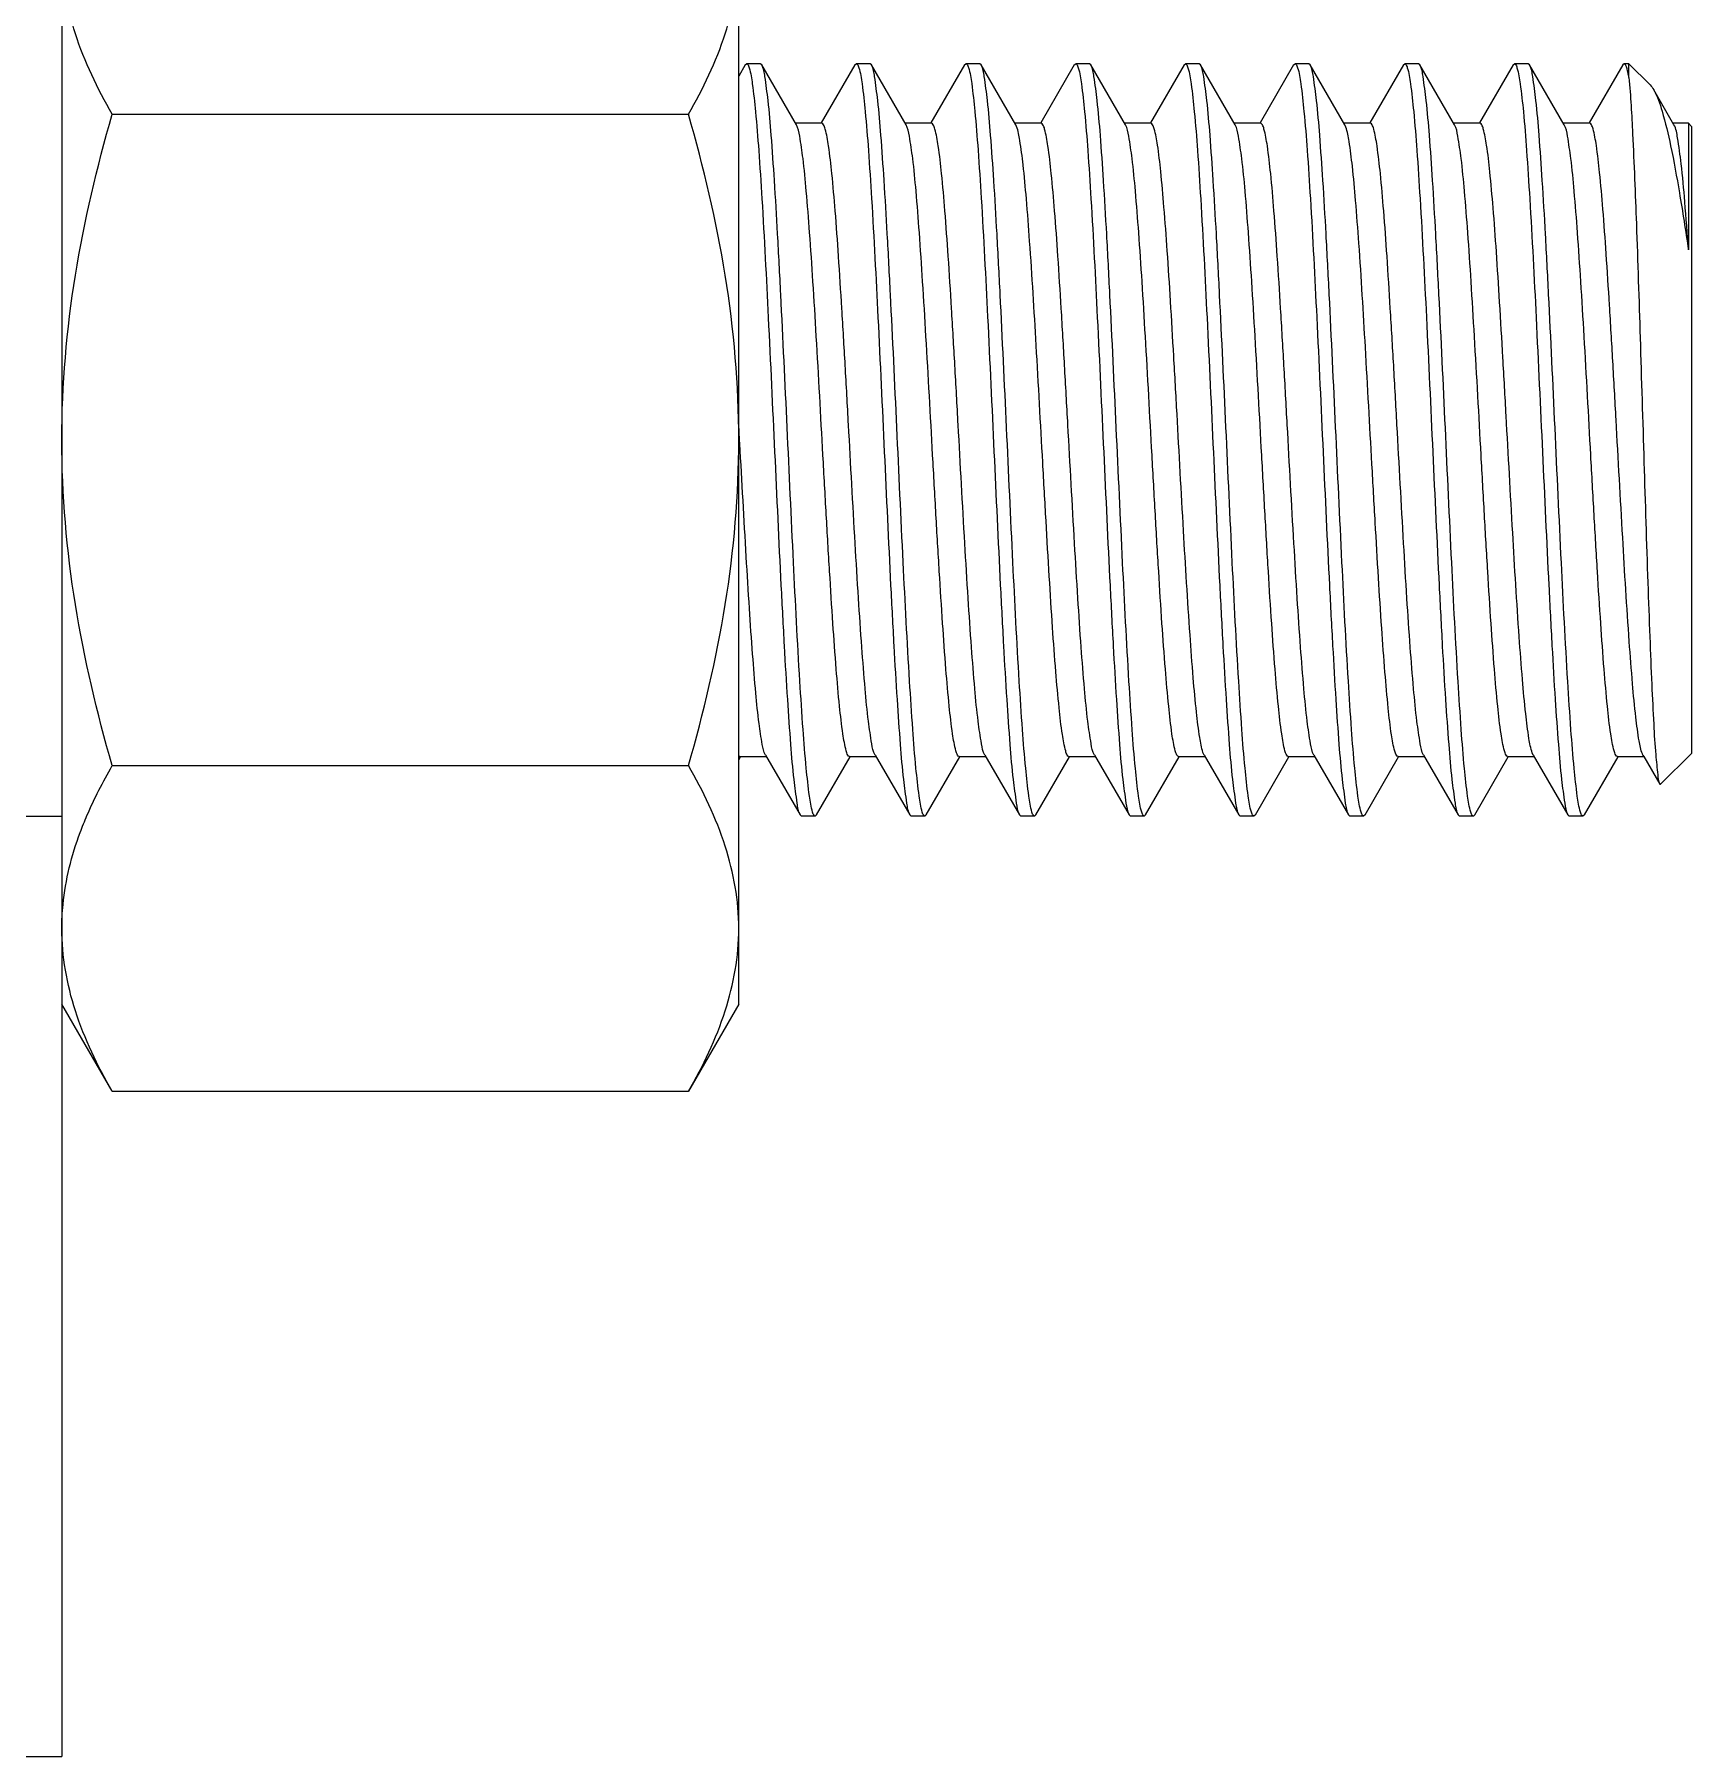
# Model space of a CAD drawing. Extents: x 1382187 to 1725648, y 860327 to 1571294.
# Drawn here: x 1528070.5 to 1528377.6, y 1246480.9 to 1246799.9 of the extents above; entities that cross this region are included whole.
import ezdxf

# ---------------------------------------------------------------- set-up
doc = ezdxf.new("R2010")
doc.units = 0
doc.header["$LTSCALE"] = 1000
doc.header["$MEASUREMENT"] = 0

msp = doc.modelspace()

# ---------------------------------------------------------------- linework, layer by layer
at = {"linetype": 'Continuous'}
for p, q in [((1528075.62, 1246936.54), (1528075.62, 1246480.85)), ((1528201.08, 1246620.27), (1528201.08, 1246829.31)), ((1528202.26, 1246794.26), (1528201.08, 1246792.21)), ((1528202.26, 1246794.26), (1528202.52, 1246794.48)), ((1528205.06, 1246794.48), (1528202.52, 1246794.48)), ((1528205.06, 1246794.48), (1528202.52, 1246794.48)), ((1528202.52, 1246794.48), (1528202.56, 1246794.48)), ((1528205.32, 1246794.26), (1528205.06, 1246794.48)), ((1528211.74, 1246783.18), (1528205.32, 1246794.26)), ((1528222.59, 1246794.26), (1528216.36, 1246783.52)), ((1528222.59, 1246794.26), (1528222.85, 1246794.48)), ((1528225.39, 1246794.48), (1528222.85, 1246794.48)), ((1528225.39, 1246794.48), (1528222.85, 1246794.48)), ((1528222.85, 1246794.48), (1528222.89, 1246794.48)), ((1528225.65, 1246794.26), (1528225.39, 1246794.48)), ((1528232.07, 1246783.18), (1528225.65, 1246794.26)), ((1528242.92, 1246794.26), (1528236.69, 1246783.52)), ((1528242.92, 1246794.26), (1528243.18, 1246794.48)), ((1528245.72, 1246794.48), (1528243.18, 1246794.48)), ((1528245.72, 1246794.48), (1528243.18, 1246794.48)), ((1528243.18, 1246794.48), (1528243.22, 1246794.48)), ((1528245.98, 1246794.26), (1528245.72, 1246794.48)), ((1528252.4, 1246783.18), (1528245.98, 1246794.26)), ((1528263.25, 1246794.26), (1528257.02, 1246783.52)), ((1528263.25, 1246794.26), (1528263.51, 1246794.48)), ((1528266.05, 1246794.48), (1528263.51, 1246794.48)), ((1528266.05, 1246794.48), (1528263.51, 1246794.48)), ((1528263.51, 1246794.48), (1528263.55, 1246794.48)), ((1528266.31, 1246794.26), (1528266.05, 1246794.48)), ((1528272.73, 1246783.18), (1528266.31, 1246794.26)), ((1528283.58, 1246794.26), (1528277.35, 1246783.52)), ((1528283.58, 1246794.26), (1528283.84, 1246794.48)), ((1528286.38, 1246794.48), (1528283.84, 1246794.48)), ((1528286.38, 1246794.48), (1528283.84, 1246794.48)), ((1528283.84, 1246794.48), (1528283.87, 1246794.48)), ((1528286.64, 1246794.26), (1528286.38, 1246794.48)), ((1528293.06, 1246783.18), (1528286.64, 1246794.26)), ((1528303.9, 1246794.26), (1528297.68, 1246783.52)), ((1528303.9, 1246794.26), (1528304.16, 1246794.48)), ((1528306.7, 1246794.48), (1528304.16, 1246794.48)), ((1528306.7, 1246794.48), (1528304.16, 1246794.48)), ((1528304.16, 1246794.48), (1528304.2, 1246794.48)), ((1528306.96, 1246794.26), (1528306.7, 1246794.48)), ((1528313.38, 1246783.18), (1528306.96, 1246794.26)), ((1528324.23, 1246794.26), (1528318, 1246783.52)), ((1528324.23, 1246794.26), (1528324.49, 1246794.48)), ((1528327.03, 1246794.48), (1528324.49, 1246794.48)), ((1528327.03, 1246794.48), (1528324.49, 1246794.48)), ((1528324.49, 1246794.48), (1528324.53, 1246794.48)), ((1528327.29, 1246794.26), (1528327.03, 1246794.48)), ((1528333.71, 1246783.18), (1528327.29, 1246794.26)), ((1528344.56, 1246794.26), (1528338.33, 1246783.52)), ((1528344.56, 1246794.26), (1528344.82, 1246794.48)), ((1528347.36, 1246794.48), (1528344.82, 1246794.48)), ((1528347.36, 1246794.48), (1528344.82, 1246794.48)), ((1528344.82, 1246794.48), (1528344.86, 1246794.48)), ((1528347.62, 1246794.26), (1528347.36, 1246794.48)), ((1528354.04, 1246783.18), (1528347.62, 1246794.26)), ((1528364.89, 1246794.26), (1528358.66, 1246783.52)), ((1528365.15, 1246794.48), (1528364.89, 1246794.26)), ((1528366.02, 1246794.48), (1528365.15, 1246794.48)), ((1528369.96, 1246790.55), (1528366.02, 1246794.48)), ((1528366.02, 1246791.94), (1528366.02, 1246794.48)), ((1528374.37, 1246783.18), (1528370.62, 1246789.65)), ((1528084.96, 1246785.13), (1528191.74, 1246785.13)), ((1528216.48, 1246783.45), (1528211.59, 1246783.45)), ((1528236.81, 1246783.45), (1528231.92, 1246783.45)), ((1528257.14, 1246783.45), (1528252.25, 1246783.45)), ((1528252.55, 1246782.85), (1528252.4, 1246783.18)), ((1528277.46, 1246783.45), (1528272.57, 1246783.45)), ((1528297.79, 1246783.45), (1528292.9, 1246783.45)), ((1528318.12, 1246783.45), (1528313.23, 1246783.45)), ((1528313.57, 1246782.76), (1528313.38, 1246783.18)), ((1528338.45, 1246783.45), (1528333.56, 1246783.45)), ((1528358.78, 1246783.45), (1528353.89, 1246783.45)), ((1528377.06, 1246783.45), (1528374.21, 1246783.45)), ((1528377.64, 1246782.87), (1528377.06, 1246783.45)), ((1528377.06, 1246783.45), (1528377.06, 1246759.99)), ((1528377.64, 1246782.87), (1528377.64, 1246666.71)), ((1528201.23, 1246724.8), (1528201.08, 1246727.63)), ((1528201.27, 1246724.06), (1528201.23, 1246724.8)), ((1528201.08, 1246665.53), (1528201.39, 1246666.06)), ((1528201.27, 1246666.13), (1528206.16, 1246666.13)), ((1528206.01, 1246666.39), (1528212.43, 1246655.32)), ((1528215.49, 1246655.32), (1528221.71, 1246666.06)), ((1528221.6, 1246666.13), (1528226.49, 1246666.13)), ((1528226.34, 1246666.39), (1528232.76, 1246655.32)), ((1528235.82, 1246655.32), (1528242.04, 1246666.06)), ((1528241.93, 1246666.13), (1528246.82, 1246666.13)), ((1528246.66, 1246666.39), (1528253.08, 1246655.32)), ((1528256.14, 1246655.32), (1528262.37, 1246666.06)), ((1528262.26, 1246666.13), (1528267.15, 1246666.13)), ((1528266.99, 1246666.39), (1528273.41, 1246655.32)), ((1528276.47, 1246655.32), (1528282.7, 1246666.06)), ((1528282.58, 1246666.13), (1528287.47, 1246666.13)), ((1528287.32, 1246666.39), (1528293.74, 1246655.32)), ((1528296.8, 1246655.32), (1528303.03, 1246666.06)), ((1528302.91, 1246666.13), (1528307.8, 1246666.13)), ((1528307.65, 1246666.39), (1528314.07, 1246655.32)), ((1528317.13, 1246655.32), (1528323.35, 1246666.06)), ((1528323.24, 1246666.13), (1528328.13, 1246666.13)), ((1528327.98, 1246666.39), (1528334.4, 1246655.32)), ((1528337.46, 1246655.32), (1528343.68, 1246666.06)), ((1528343.57, 1246666.13), (1528348.46, 1246666.13)), ((1528348.3, 1246666.39), (1528348.12, 1246666.81)), ((1528348.3, 1246666.39), (1528354.72, 1246655.32)), ((1528357.78, 1246655.32), (1528364.01, 1246666.06)), ((1528363.9, 1246666.13), (1528368.79, 1246666.13)), ((1528368.63, 1246666.39), (1528368.53, 1246666.6)), ((1528368.63, 1246666.39), (1528368.79, 1246666.13)), ((1528368.79, 1246666.13), (1528371.73, 1246661.04)), ((1528377.64, 1246666.71), (1528371.91, 1246660.98)), ((1528084.96, 1246664.44), (1528191.74, 1246664.44)), ((1528371.73, 1246661.04), (1528371.91, 1246660.98)), ((1528212.43, 1246655.32), (1528212.69, 1246655.09)), ((1528215.49, 1246655.32), (1528215.23, 1246655.09)), ((1528232.76, 1246655.32), (1528233.02, 1246655.09)), ((1528235.82, 1246655.32), (1528235.56, 1246655.09)), ((1528253.08, 1246655.32), (1528253.34, 1246655.09)), ((1528256.14, 1246655.32), (1528255.88, 1246655.09)), ((1528273.41, 1246655.32), (1528273.67, 1246655.09)), ((1528276.47, 1246655.32), (1528276.21, 1246655.09)), ((1528293.74, 1246655.32), (1528294, 1246655.09)), ((1528296.8, 1246655.32), (1528296.54, 1246655.09)), ((1528314.07, 1246655.32), (1528314.33, 1246655.09)), ((1528317.13, 1246655.32), (1528316.87, 1246655.09)), ((1528334.4, 1246655.32), (1528334.66, 1246655.09)), ((1528337.46, 1246655.32), (1528337.2, 1246655.09)), ((1528354.72, 1246655.32), (1528354.98, 1246655.09)), ((1528357.78, 1246655.32), (1528357.52, 1246655.09)), ((1528005.93, 1246655.09), (1528075.62, 1246655.09)), ((1528215.23, 1246655.09), (1528212.69, 1246655.09)), ((1528215.23, 1246655.09), (1528212.69, 1246655.09)), ((1528215.23, 1246655.09), (1528215.19, 1246655.1)), ((1528235.56, 1246655.09), (1528233.02, 1246655.09)), ((1528235.56, 1246655.09), (1528233.02, 1246655.09)), ((1528235.56, 1246655.09), (1528235.52, 1246655.1)), ((1528255.88, 1246655.09), (1528253.34, 1246655.09)), ((1528255.88, 1246655.09), (1528253.34, 1246655.09)), ((1528255.88, 1246655.09), (1528255.85, 1246655.1)), ((1528276.21, 1246655.09), (1528273.67, 1246655.09)), ((1528276.21, 1246655.09), (1528273.67, 1246655.09)), ((1528276.21, 1246655.09), (1528276.17, 1246655.1)), ((1528296.54, 1246655.09), (1528294, 1246655.09)), ((1528296.54, 1246655.09), (1528294, 1246655.09)), ((1528296.54, 1246655.09), (1528296.5, 1246655.1)), ((1528316.87, 1246655.09), (1528314.33, 1246655.09)), ((1528316.87, 1246655.09), (1528314.33, 1246655.09)), ((1528316.87, 1246655.09), (1528316.83, 1246655.1)), ((1528337.2, 1246655.09), (1528334.66, 1246655.09)), ((1528337.2, 1246655.09), (1528334.66, 1246655.09)), ((1528337.2, 1246655.09), (1528337.16, 1246655.1)), ((1528357.52, 1246655.09), (1528354.98, 1246655.09)), ((1528357.52, 1246655.09), (1528354.98, 1246655.09)), ((1528357.52, 1246655.09), (1528357.49, 1246655.1)), ((1528084.96, 1246604.1), (1528075.62, 1246620.27)), ((1528201.08, 1246620.27), (1528191.74, 1246604.1)), ((1528084.96, 1246604.1), (1528191.74, 1246604.1)), ((1528005.93, 1246480.85), (1528075.62, 1246480.85))]:
    msp.add_line(p, q, dxfattribs=at)
for points, knots in [([(1528084.96, 1246785.13), (1528082.23, 1246789.87), (1528077.55, 1246799.49), (1528075.62, 1246810.15), (1528075.62, 1246815.31)], [0, 0, 0, 0, 0.514931, 1, 1, 1, 1]), ([(1528191.74, 1246785.13), (1528194.48, 1246789.87), (1528199.15, 1246799.49), (1528201.08, 1246810.15), (1528201.08, 1246815.31)], [0, 0, 0, 0, 0.514931, 1, 1, 1, 1]), ([(1528202.56, 1246794.48), (1528202.6, 1246794.47), (1528202.85, 1246794.28), (1528202.92, 1246793.98), (1528203, 1246793.74)], [0, 0, 0, 0, 0.14607, 1, 1, 1, 1]), ([(1528203, 1246793.74), (1528203.3, 1246792.77), (1528203.7, 1246790.04), (1528204.27, 1246784.93), (1528204.82, 1246777.83), (1528205.65, 1246765.12), (1528206.6, 1246746.47), (1528207.71, 1246722.59), (1528208.65, 1246702.31), (1528209.45, 1246687.04), (1528210.02, 1246677.21), (1528210.6, 1246668.97), (1528211.12, 1246662.53), (1528211.73, 1246658.24), (1528212.05, 1246655.96), (1528212.43, 1246655.32)], [0, 0, 0, 0, 0.021893, 0.059338, 0.11121, 0.175832, 0.33449, 0.514559, 0.692469, 0.77323, 0.844901, 0.90513, 0.951948, 0.983856, 1, 1, 1, 1]), ([(1528214.76, 1246655.83), (1528214.45, 1246656.8), (1528214.05, 1246659.53), (1528213.48, 1246664.63), (1528212.93, 1246671.74), (1528212.1, 1246684.45), (1528211.15, 1246703.09), (1528210.05, 1246726.98), (1528209.1, 1246747.26), (1528208.3, 1246762.53), (1528207.74, 1246772.36), (1528207.15, 1246780.61), (1528206.64, 1246787.04), (1528206.02, 1246791.34), (1528205.7, 1246793.61), (1528205.32, 1246794.26)], [0, 0, 0, 0, 0.02187, 0.059297, 0.111154, 0.175764, 0.334422, 0.514507, 0.692435, 0.773208, 0.844889, 0.905123, 0.951944, 0.983855, 1, 1, 1, 1]), ([(1528222.89, 1246794.48), (1528222.93, 1246794.47), (1528223.17, 1246794.29), (1528223.25, 1246793.98), (1528223.32, 1246793.75)], [0, 0, 0, 0, 0.146483, 1, 1, 1, 1]), ([(1528223.32, 1246793.75), (1528223.63, 1246792.79), (1528224.03, 1246790.05), (1528224.6, 1246784.96), (1528225.15, 1246777.85), (1528225.97, 1246765.15), (1528226.93, 1246746.5), (1528228.03, 1246722.61), (1528228.98, 1246702.32), (1528229.77, 1246687.05), (1528230.34, 1246677.22), (1528230.93, 1246668.97), (1528231.44, 1246662.53), (1528232.06, 1246658.24), (1528232.38, 1246655.96), (1528232.76, 1246655.32)], [0, 0, 0, 0, 0.021833, 0.05923, 0.111064, 0.175659, 0.33431, 0.514413, 0.692368, 0.773157, 0.844855, 0.905103, 0.951934, 0.983852, 1, 1, 1, 1]), ([(1528235.08, 1246655.84), (1528234.78, 1246656.8), (1528234.38, 1246659.54), (1528233.81, 1246664.64), (1528233.26, 1246671.75), (1528232.43, 1246684.46), (1528231.48, 1246703.1), (1528230.37, 1246726.98), (1528229.43, 1246747.27), (1528228.63, 1246762.54), (1528228.06, 1246772.37), (1528227.48, 1246780.61), (1528226.96, 1246787.04), (1528226.35, 1246791.34), (1528226.03, 1246793.61), (1528225.65, 1246794.26)], [0, 0, 0, 0, 0.02189, 0.059333, 0.111204, 0.175825, 0.334482, 0.514553, 0.692464, 0.773225, 0.844897, 0.905128, 0.951947, 0.983856, 1, 1, 1, 1]), ([(1528243.22, 1246794.48), (1528243.26, 1246794.47), (1528243.49, 1246794.29), (1528243.57, 1246793.99), (1528243.64, 1246793.76)], [0, 0, 0, 0, 0.14739, 1, 1, 1, 1]), ([(1528243.64, 1246793.76), (1528243.95, 1246792.81), (1528244.35, 1246790.09), (1528244.92, 1246785.01), (1528245.47, 1246777.91), (1528246.3, 1246765.22), (1528247.25, 1246746.57), (1528248.36, 1246722.67), (1528249.3, 1246702.37), (1528250.1, 1246687.08), (1528250.67, 1246677.24), (1528251.25, 1246668.99), (1528251.77, 1246662.54), (1528252.39, 1246658.24), (1528252.71, 1246655.96), (1528253.08, 1246655.32)], [0, 0, 0, 0, 0.021699, 0.058987, 0.110742, 0.175283, 0.333897, 0.514056, 0.692114, 0.772961, 0.844719, 0.905022, 0.951896, 0.98384, 1, 1, 1, 1]), ([(1528255.41, 1246655.83), (1528255.11, 1246656.79), (1528254.71, 1246659.52), (1528254.14, 1246664.62), (1528253.59, 1246671.73), (1528252.76, 1246684.43), (1528251.81, 1246703.08), (1528250.7, 1246726.96), (1528249.76, 1246747.25), (1528248.96, 1246762.52), (1528248.39, 1246772.36), (1528247.81, 1246780.6), (1528247.29, 1246787.04), (1528246.68, 1246791.34), (1528246.35, 1246793.61), (1528245.98, 1246794.26)], [0, 0, 0, 0, 0.021836, 0.059237, 0.111077, 0.175677, 0.334321, 0.514424, 0.692372, 0.773156, 0.844853, 0.905103, 0.951936, 0.983852, 1, 1, 1, 1]), ([(1528263.55, 1246794.48), (1528263.59, 1246794.47), (1528263.83, 1246794.28), (1528263.9, 1246793.98), (1528263.98, 1246793.74)], [0, 0, 0, 0, 0.146196, 1, 1, 1, 1]), ([(1528263.98, 1246793.74), (1528264.29, 1246792.78), (1528264.69, 1246790.04), (1528265.26, 1246784.94), (1528265.81, 1246777.83), (1528266.63, 1246765.13), (1528267.58, 1246746.48), (1528268.69, 1246722.6), (1528269.63, 1246702.31), (1528270.43, 1246687.04), (1528271, 1246677.21), (1528271.58, 1246668.97), (1528272.1, 1246662.53), (1528272.72, 1246658.24), (1528273.04, 1246655.96), (1528273.41, 1246655.32)], [0, 0, 0, 0, 0.021874, 0.059306, 0.111169, 0.175785, 0.334437, 0.514518, 0.69244, 0.773206, 0.844885, 0.905122, 0.951944, 0.983855, 1, 1, 1, 1]), ([(1528275.75, 1246655.82), (1528275.44, 1246656.77), (1528275.04, 1246659.49), (1528274.47, 1246664.58), (1528273.92, 1246671.68), (1528273.09, 1246684.38), (1528272.14, 1246703.02), (1528271.03, 1246726.92), (1528270.09, 1246747.22), (1528269.29, 1246762.5), (1528268.72, 1246772.34), (1528268.14, 1246780.59), (1528267.62, 1246787.04), (1528267.01, 1246791.34), (1528266.68, 1246793.61), (1528266.31, 1246794.26)], [0, 0, 0, 0, 0.021728, 0.059039, 0.110811, 0.175364, 0.333989, 0.514137, 0.692171, 0.773007, 0.844751, 0.905041, 0.951904, 0.983842, 1, 1, 1, 1]), ([(1528283.87, 1246794.48), (1528283.92, 1246794.47), (1528284.16, 1246794.28), (1528284.23, 1246793.98), (1528284.31, 1246793.74)], [0, 0, 0, 0, 0.146015, 1, 1, 1, 1]), ([(1528284.31, 1246793.74), (1528284.62, 1246792.77), (1528285.02, 1246790.04), (1528285.59, 1246784.93), (1528286.14, 1246777.82), (1528286.96, 1246765.12), (1528287.91, 1246746.47), (1528289.02, 1246722.59), (1528289.96, 1246702.3), (1528290.76, 1246687.04), (1528291.33, 1246677.21), (1528291.91, 1246668.97), (1528292.43, 1246662.53), (1528293.04, 1246658.24), (1528293.37, 1246655.96), (1528293.74, 1246655.32)], [0, 0, 0, 0, 0.021902, 0.059353, 0.11123, 0.175855, 0.334516, 0.514581, 0.692484, 0.773243, 0.844911, 0.905136, 0.951951, 0.983857, 1, 1, 1, 1]), ([(1528296.07, 1246655.84), (1528295.76, 1246656.8), (1528295.36, 1246659.54), (1528294.79, 1246664.64), (1528294.24, 1246671.75), (1528293.42, 1246684.45), (1528292.46, 1246703.1), (1528291.36, 1246726.98), (1528290.41, 1246747.27), (1528289.62, 1246762.54), (1528289.05, 1246772.37), (1528288.46, 1246780.61), (1528287.95, 1246787.04), (1528287.33, 1246791.34), (1528287.01, 1246793.61), (1528286.64, 1246794.26)], [0, 0, 0, 0, 0.021885, 0.059324, 0.11119, 0.175807, 0.334466, 0.514541, 0.692458, 0.773225, 0.8449, 0.90513, 0.951948, 0.983856, 1, 1, 1, 1]), ([(1528304.2, 1246794.48), (1528304.24, 1246794.47), (1528304.48, 1246794.29), (1528304.56, 1246793.99), (1528304.63, 1246793.75)], [0, 0, 0, 0, 0.146759, 1, 1, 1, 1]), ([(1528304.63, 1246793.75), (1528304.94, 1246792.79), (1528305.34, 1246790.07), (1528305.91, 1246784.97), (1528306.46, 1246777.87), (1528307.29, 1246765.17), (1528308.24, 1246746.52), (1528309.35, 1246722.63), (1528310.29, 1246702.34), (1528311.09, 1246687.06), (1528311.66, 1246677.22), (1528312.24, 1246668.98), (1528312.76, 1246662.54), (1528313.37, 1246658.24), (1528313.69, 1246655.96), (1528314.07, 1246655.32)], [0, 0, 0, 0, 0.021792, 0.059156, 0.110966, 0.175545, 0.334187, 0.514308, 0.692293, 0.7731, 0.844815, 0.905079, 0.951923, 0.983848, 1, 1, 1, 1]), ([(1528316.4, 1246655.84), (1528316.09, 1246656.8), (1528315.69, 1246659.53), (1528315.12, 1246664.64), (1528314.57, 1246671.75), (1528313.74, 1246684.45), (1528312.79, 1246703.1), (1528311.69, 1246726.98), (1528310.74, 1246747.27), (1528309.94, 1246762.53), (1528309.38, 1246772.36), (1528308.79, 1246780.61), (1528308.28, 1246787.04), (1528307.66, 1246791.34), (1528307.34, 1246793.61), (1528306.96, 1246794.26)], [0, 0, 0, 0, 0.021878, 0.059312, 0.111177, 0.175794, 0.334448, 0.514526, 0.692445, 0.773211, 0.844888, 0.905123, 0.951945, 0.983855, 1, 1, 1, 1]), ([(1528324.53, 1246794.48), (1528324.57, 1246794.47), (1528324.81, 1246794.29), (1528324.89, 1246793.99), (1528324.96, 1246793.75)], [0, 0, 0, 0, 0.146768, 1, 1, 1, 1]), ([(1528324.96, 1246793.75), (1528325.27, 1246792.79), (1528325.67, 1246790.07), (1528326.24, 1246784.97), (1528326.79, 1246777.87), (1528327.61, 1246765.17), (1528328.57, 1246746.52), (1528329.67, 1246722.63), (1528330.62, 1246702.34), (1528331.41, 1246687.06), (1528331.98, 1246677.23), (1528332.57, 1246668.98), (1528333.08, 1246662.54), (1528333.7, 1246658.24), (1528334.02, 1246655.96), (1528334.4, 1246655.32)], [0, 0, 0, 0, 0.021791, 0.059155, 0.110967, 0.175548, 0.334182, 0.514304, 0.692288, 0.773093, 0.844809, 0.905077, 0.951923, 0.983848, 1, 1, 1, 1]), ([(1528336.73, 1246655.82), (1528336.42, 1246656.78), (1528336.02, 1246659.5), (1528335.45, 1246664.6), (1528334.9, 1246671.7), (1528334.08, 1246684.4), (1528333.12, 1246703.04), (1528332.02, 1246726.93), (1528331.07, 1246747.23), (1528330.27, 1246762.51), (1528329.7, 1246772.35), (1528329.12, 1246780.6), (1528328.6, 1246787.04), (1528327.99, 1246791.34), (1528327.67, 1246793.61), (1528327.29, 1246794.26)], [0, 0, 0, 0, 0.021768, 0.059112, 0.11091, 0.17548, 0.33411, 0.514241, 0.692243, 0.773059, 0.844786, 0.905063, 0.951916, 0.983846, 1, 1, 1, 1]), ([(1528344.86, 1246794.48), (1528344.9, 1246794.47), (1528345.14, 1246794.28), (1528345.22, 1246793.98), (1528345.29, 1246793.74)], [0, 0, 0, 0, 0.146155, 1, 1, 1, 1]), ([(1528345.29, 1246793.74), (1528345.6, 1246792.78), (1528346, 1246790.04), (1528346.57, 1246784.94), (1528347.12, 1246777.83), (1528347.94, 1246765.13), (1528348.9, 1246746.48), (1528350, 1246722.6), (1528350.95, 1246702.31), (1528351.74, 1246687.04), (1528352.31, 1246677.21), (1528352.9, 1246668.97), (1528353.41, 1246662.53), (1528354.03, 1246658.24), (1528354.35, 1246655.96), (1528354.72, 1246655.32)], [0, 0, 0, 0, 0.02188, 0.059316, 0.111182, 0.1758, 0.334454, 0.51453, 0.692448, 0.773213, 0.844889, 0.905123, 0.951945, 0.983855, 1, 1, 1, 1]), ([(1528357.06, 1246655.82), (1528356.75, 1246656.78), (1528356.35, 1246659.5), (1528355.78, 1246664.6), (1528355.23, 1246671.69), (1528354.4, 1246684.39), (1528353.45, 1246703.04), (1528352.34, 1246726.93), (1528351.4, 1246747.23), (1528350.6, 1246762.51), (1528350.03, 1246772.35), (1528349.45, 1246780.6), (1528348.93, 1246787.04), (1528348.32, 1246791.34), (1528347.99, 1246793.61), (1528347.62, 1246794.26)], [0, 0, 0, 0, 0.021766, 0.059108, 0.110903, 0.175472, 0.334108, 0.51424, 0.692244, 0.773062, 0.844789, 0.905064, 0.951915, 0.983846, 1, 1, 1, 1]), ([(1528365.4, 1246794.28), (1528365.36, 1246794.34), (1528365.3, 1246794.43), (1528365.19, 1246794.48), (1528365.15, 1246794.48)], [0, 0, 0, 0, 0.595459, 1, 1, 1, 1]), ([(1528366.02, 1246791.94), (1528365.98, 1246792.22), (1528365.82, 1246793), (1528365.67, 1246793.83), (1528365.4, 1246794.28)], [0, 0, 0, 0, 0.346578, 1, 1, 1, 1]), ([(1528366.02, 1246791.94), (1528366.37, 1246788.47), (1528366.83, 1246779.42), (1528367.49, 1246763.34), (1528368.13, 1246743.05), (1528368.81, 1246720.88), (1528369.38, 1246702.41), (1528369.88, 1246688.69), (1528370.22, 1246679.95), (1528370.6, 1246672.69), (1528370.88, 1246667.07), (1528371.33, 1246663.45), (1528371.44, 1246661.54), (1528371.73, 1246661.05)], [0, 0, 0, 0, 0.079873, 0.207357, 0.368394, 0.544526, 0.714953, 0.791458, 0.858883, 0.915067, 0.958179, 0.986787, 1, 1, 1, 1]), ([(1528370.62, 1246789.65), (1528371.33, 1246788.43), (1528372.47, 1246784.95), (1528373.98, 1246778.58), (1528375.53, 1246769.97), (1528376.53, 1246763.53), (1528377.06, 1246759.99)], [0, 0, 0, 0, 0.139011, 0.356589, 0.647179, 1, 1, 1, 1]), ([(1528075.62, 1246724.79), (1528075.62, 1246734.99), (1528077.41, 1246755.42), (1528082.13, 1246775.33), (1528084.96, 1246785.13)], [0, 0, 0, 0, 0.499896, 1, 1, 1, 1]), ([(1528201.08, 1246724.79), (1528201.08, 1246734.99), (1528199.3, 1246755.42), (1528194.57, 1246775.33), (1528191.74, 1246785.13)], [0, 0, 0, 0, 0.499896, 1, 1, 1, 1]), ([(1528221.6, 1246666.13), (1528221.46, 1246666.13), (1528221.17, 1246666.54), (1528220.77, 1246667.89), (1528220.23, 1246671), (1528219.67, 1246676.01), (1528219.07, 1246682.85), (1528218.48, 1246691.17), (1528217.88, 1246700.71), (1528217.27, 1246711.12), (1528216.47, 1246725.64), (1528215.68, 1246740.03), (1528214.86, 1246753.77), (1528214.26, 1246762.74), (1528213.65, 1246770.34), (1528213.1, 1246776.33), (1528212.48, 1246780.39), (1528212.11, 1246782.55), (1528211.74, 1246783.18)], [0, 0, 0, 0, 0.003456, 0.010692, 0.037889, 0.081613, 0.140406, 0.212192, 0.2944, 0.384075, 0.477989, 0.664972, 0.751304, 0.828651, 0.894236, 0.945722, 0.981321, 1, 1, 1, 1]), ([(1528226.34, 1246666.39), (1528225.97, 1246667.03), (1528225.6, 1246669.19), (1528224.98, 1246673.25), (1528224.43, 1246679.24), (1528223.82, 1246686.83), (1528223.22, 1246695.81), (1528222.4, 1246709.55), (1528221.61, 1246723.93), (1528220.81, 1246738.45), (1528220.2, 1246748.86), (1528219.6, 1246758.41), (1528219.01, 1246766.73), (1528218.41, 1246773.57), (1528217.85, 1246778.58), (1528217.31, 1246781.69), (1528216.91, 1246783.03), (1528216.62, 1246783.45), (1528216.48, 1246783.45)], [0, 0, 0, 0, 0.01868, 0.054278, 0.105764, 0.171348, 0.248694, 0.335027, 0.52201, 0.615925, 0.705601, 0.787809, 0.859593, 0.918386, 0.962109, 0.989306, 0.996546, 1, 1, 1, 1]), ([(1528241.93, 1246666.13), (1528241.79, 1246666.13), (1528241.5, 1246666.54), (1528241.09, 1246667.89), (1528240.55, 1246671), (1528240, 1246676.01), (1528239.4, 1246682.85), (1528238.81, 1246691.17), (1528238.21, 1246700.71), (1528237.6, 1246711.12), (1528236.8, 1246725.64), (1528236.01, 1246740.03), (1528235.18, 1246753.77), (1528234.59, 1246762.74), (1528233.98, 1246770.34), (1528233.43, 1246776.33), (1528232.81, 1246780.39), (1528232.44, 1246782.55), (1528232.07, 1246783.18)], [0, 0, 0, 0, 0.003456, 0.010693, 0.037891, 0.081614, 0.140408, 0.212192, 0.2944, 0.384075, 0.47799, 0.664974, 0.751306, 0.828653, 0.894237, 0.945723, 0.981321, 1, 1, 1, 1]), ([(1528246.66, 1246666.39), (1528246.3, 1246667.03), (1528245.93, 1246669.19), (1528245.31, 1246673.25), (1528244.75, 1246679.24), (1528244.15, 1246686.83), (1528243.55, 1246695.81), (1528242.72, 1246709.55), (1528241.94, 1246723.93), (1528241.13, 1246738.45), (1528240.53, 1246748.86), (1528239.93, 1246758.41), (1528239.33, 1246766.73), (1528238.74, 1246773.57), (1528238.18, 1246778.58), (1528237.64, 1246781.69), (1528237.24, 1246783.03), (1528236.94, 1246783.45), (1528236.81, 1246783.45)], [0, 0, 0, 0, 0.018679, 0.054277, 0.105763, 0.171348, 0.248694, 0.335027, 0.52201, 0.615925, 0.7056, 0.787807, 0.859593, 0.918386, 0.96211, 0.989308, 0.996544, 1, 1, 1, 1]), ([(1528262.26, 1246666.13), (1528262.12, 1246666.13), (1528261.83, 1246666.53), (1528261.44, 1246667.84), (1528260.9, 1246670.85), (1528260.36, 1246675.72), (1528259.77, 1246682.35), (1528259.18, 1246690.45), (1528258.59, 1246699.76), (1528258, 1246709.95), (1528257.2, 1246724.23), (1528256.26, 1246741.5), (1528255.28, 1246757.8), (1528254.43, 1246768.94), (1528253.87, 1246775.18), (1528253.28, 1246779.64), (1528252.87, 1246782.03), (1528252.55, 1246782.85)], [0, 0, 0, 0, 0.003387, 0.010439, 0.0369, 0.079457, 0.136743, 0.2068, 0.287199, 0.375139, 0.467553, 0.652855, 0.817457, 0.884687, 0.938635, 0.97747, 1, 1, 1, 1]), ([(1528266.99, 1246666.39), (1528266.62, 1246667.03), (1528266.25, 1246669.19), (1528265.63, 1246673.25), (1528265.08, 1246679.24), (1528264.48, 1246686.83), (1528263.88, 1246695.81), (1528263.05, 1246709.55), (1528262.27, 1246723.93), (1528261.46, 1246738.45), (1528260.86, 1246748.86), (1528260.26, 1246758.41), (1528259.66, 1246766.73), (1528259.06, 1246773.57), (1528258.51, 1246778.58), (1528257.97, 1246781.69), (1528257.57, 1246783.03), (1528257.27, 1246783.45), (1528257.14, 1246783.45)], [0, 0, 0, 0, 0.01868, 0.054279, 0.105765, 0.17135, 0.248697, 0.335029, 0.522011, 0.615926, 0.705601, 0.787809, 0.859595, 0.918388, 0.962111, 0.989308, 0.996545, 1, 1, 1, 1]), ([(1528282.58, 1246666.13), (1528282.45, 1246666.13), (1528282.15, 1246666.54), (1528281.75, 1246667.89), (1528281.21, 1246671), (1528280.66, 1246676.01), (1528280.06, 1246682.85), (1528279.46, 1246691.17), (1528278.86, 1246700.71), (1528278.26, 1246711.12), (1528277.45, 1246725.64), (1528276.67, 1246740.03), (1528275.84, 1246753.77), (1528275.24, 1246762.74), (1528274.64, 1246770.34), (1528274.09, 1246776.33), (1528273.46, 1246780.39), (1528273.1, 1246782.55), (1528272.73, 1246783.18)], [0, 0, 0, 0, 0.003455, 0.010692, 0.037889, 0.081612, 0.140406, 0.212191, 0.294399, 0.384075, 0.477989, 0.664972, 0.751304, 0.82865, 0.894235, 0.945722, 0.981321, 1, 1, 1, 1]), ([(1528287.1, 1246666.9), (1528286.8, 1246667.79), (1528286.38, 1246670.28), (1528285.8, 1246674.89), (1528285.24, 1246681.24), (1528284.4, 1246692.45), (1528283.43, 1246708.72), (1528282.49, 1246725.94), (1528281.7, 1246740.12), (1528281.11, 1246750.2), (1528280.52, 1246759.42), (1528279.93, 1246767.42), (1528279.35, 1246773.98), (1528278.81, 1246778.79), (1528278.28, 1246781.76), (1528277.89, 1246783.05), (1528277.6, 1246783.45), (1528277.46, 1246783.45)], [0, 0, 0, 0, 0.024104, 0.064245, 0.119183, 0.187069, 0.352029, 0.536643, 0.62845, 0.715691, 0.795361, 0.864724, 0.921406, 0.963495, 0.989662, 0.996639, 1, 1, 1, 1]), ([(1528302.91, 1246666.13), (1528302.78, 1246666.13), (1528302.48, 1246666.54), (1528302.08, 1246667.89), (1528301.54, 1246671), (1528300.98, 1246676.01), (1528300.39, 1246682.85), (1528299.79, 1246691.17), (1528299.19, 1246700.71), (1528298.59, 1246711.12), (1528297.78, 1246725.64), (1528297, 1246740.03), (1528296.17, 1246753.77), (1528295.57, 1246762.74), (1528294.97, 1246770.34), (1528294.41, 1246776.33), (1528293.79, 1246780.39), (1528293.42, 1246782.55), (1528293.06, 1246783.18)], [0, 0, 0, 0, 0.003456, 0.010693, 0.037891, 0.081614, 0.140408, 0.212193, 0.2944, 0.384075, 0.47799, 0.664974, 0.751306, 0.828653, 0.894237, 0.945723, 0.981321, 1, 1, 1, 1]), ([(1528307.65, 1246666.39), (1528307.28, 1246667.03), (1528306.91, 1246669.19), (1528306.29, 1246673.25), (1528305.74, 1246679.24), (1528305.13, 1246686.83), (1528304.54, 1246695.81), (1528303.71, 1246709.55), (1528302.92, 1246723.93), (1528302.12, 1246738.45), (1528301.51, 1246748.86), (1528300.91, 1246758.41), (1528300.32, 1246766.73), (1528299.72, 1246773.57), (1528299.17, 1246778.58), (1528298.62, 1246781.69), (1528298.22, 1246783.03), (1528297.93, 1246783.45), (1528297.79, 1246783.45)], [0, 0, 0, 0, 0.018679, 0.054277, 0.105763, 0.171347, 0.248694, 0.335027, 0.52201, 0.615925, 0.7056, 0.787807, 0.859592, 0.918386, 0.962109, 0.989307, 0.996544, 1, 1, 1, 1]), ([(1528327.98, 1246666.39), (1528327.61, 1246667.03), (1528327.24, 1246669.19), (1528326.62, 1246673.25), (1528326.07, 1246679.24), (1528325.46, 1246686.83), (1528324.86, 1246695.81), (1528324.04, 1246709.55), (1528323.25, 1246723.93), (1528322.45, 1246738.45), (1528321.84, 1246748.86), (1528321.24, 1246758.41), (1528320.65, 1246766.73), (1528320.05, 1246773.57), (1528319.49, 1246778.58), (1528318.95, 1246781.69), (1528318.55, 1246783.03), (1528318.26, 1246783.45), (1528318.12, 1246783.45)], [0, 0, 0, 0, 0.01868, 0.054279, 0.105765, 0.17135, 0.248697, 0.335029, 0.522011, 0.615925, 0.705601, 0.787809, 0.859595, 0.918388, 0.962111, 0.989308, 0.996545, 1, 1, 1, 1]), ([(1528343.57, 1246666.13), (1528343.43, 1246666.13), (1528343.14, 1246666.54), (1528342.74, 1246667.89), (1528342.19, 1246671), (1528341.64, 1246676.01), (1528341.04, 1246682.85), (1528340.45, 1246691.17), (1528339.85, 1246700.71), (1528339.24, 1246711.12), (1528338.44, 1246725.64), (1528337.65, 1246740.03), (1528336.82, 1246753.77), (1528336.23, 1246762.74), (1528335.62, 1246770.34), (1528335.07, 1246776.33), (1528334.45, 1246780.39), (1528334.08, 1246782.55), (1528333.71, 1246783.18)], [0, 0, 0, 0, 0.003455, 0.010692, 0.037889, 0.081612, 0.140405, 0.212191, 0.294399, 0.384075, 0.477989, 0.664971, 0.751303, 0.82865, 0.894235, 0.945721, 0.98132, 1, 1, 1, 1]), ([(1528348.12, 1246666.81), (1528347.81, 1246667.66), (1528347.39, 1246670.1), (1528346.81, 1246674.63), (1528346.25, 1246680.92), (1528345.4, 1246692.09), (1528344.43, 1246708.38), (1528343.49, 1246725.62), (1528342.69, 1246739.86), (1528342.1, 1246750), (1528341.51, 1246759.26), (1528340.93, 1246767.32), (1528340.34, 1246773.92), (1528339.8, 1246778.76), (1528339.26, 1246781.75), (1528338.87, 1246783.05), (1528338.58, 1246783.45), (1528338.45, 1246783.45)], [0, 0, 0, 0, 0.023269, 0.062718, 0.117132, 0.184671, 0.349442, 0.534421, 0.62655, 0.714161, 0.794217, 0.863947, 0.920949, 0.963286, 0.989608, 0.996625, 1, 1, 1, 1]), ([(1528363.9, 1246666.13), (1528363.76, 1246666.13), (1528363.46, 1246666.54), (1528363.06, 1246667.89), (1528362.52, 1246671), (1528361.97, 1246676.01), (1528361.37, 1246682.85), (1528360.78, 1246691.17), (1528360.17, 1246700.71), (1528359.57, 1246711.12), (1528358.76, 1246725.64), (1528357.98, 1246740.03), (1528357.15, 1246753.77), (1528356.56, 1246762.74), (1528355.95, 1246770.34), (1528355.4, 1246776.33), (1528354.78, 1246780.39), (1528354.41, 1246782.55), (1528354.04, 1246783.18)], [0, 0, 0, 0, 0.003455, 0.010693, 0.037891, 0.081614, 0.140407, 0.212192, 0.2944, 0.384075, 0.47799, 0.664974, 0.751306, 0.828653, 0.894237, 0.945723, 0.981321, 1, 1, 1, 1]), ([(1528368.53, 1246666.6), (1528368.2, 1246667.36), (1528367.8, 1246669.66), (1528367.2, 1246673.99), (1528366.64, 1246680.15), (1528365.79, 1246691.24), (1528364.81, 1246707.54), (1528363.86, 1246724.86), (1528363.06, 1246739.23), (1528362.46, 1246749.49), (1528361.86, 1246758.88), (1528361.28, 1246767.05), (1528360.68, 1246773.76), (1528360.14, 1246778.68), (1528359.6, 1246781.72), (1528359.2, 1246783.04), (1528358.91, 1246783.45), (1528358.78, 1246783.45)], [0, 0, 0, 0, 0.021222, 0.058965, 0.112084, 0.178762, 0.343059, 0.528931, 0.621852, 0.710377, 0.791385, 0.862024, 0.919818, 0.962768, 0.989477, 0.996588, 1, 1, 1, 1]), ([(1528377.06, 1246759.99), (1528376.85, 1246762.97), (1528376.45, 1246768.28), (1528375.86, 1246775.25), (1528375.17, 1246779.96), (1528374.79, 1246782.46), (1528374.37, 1246783.18)], [0, 0, 0, 0, 0.382915, 0.68479, 0.89301, 1, 1, 1, 1]), ([(1528323.24, 1246666.13), (1528323.11, 1246666.13), (1528322.82, 1246666.53), (1528322.42, 1246667.82), (1528321.89, 1246670.82), (1528321.35, 1246675.65), (1528320.76, 1246682.25), (1528320.18, 1246690.3), (1528319.59, 1246699.56), (1528319, 1246709.69), (1528318.2, 1246723.92), (1528317.26, 1246741.16), (1528316.29, 1246757.44), (1528315.44, 1246768.62), (1528314.88, 1246774.92), (1528314.3, 1246779.46), (1528313.88, 1246781.9), (1528313.57, 1246782.76)], [0, 0, 0, 0, 0.003373, 0.010385, 0.036689, 0.078996, 0.13596, 0.205646, 0.285655, 0.373222, 0.465313, 0.650248, 0.815042, 0.882623, 0.937099, 0.976631, 1, 1, 1, 1]), ([(1528084.96, 1246664.44), (1528082.13, 1246674.25), (1528077.41, 1246694.15), (1528075.62, 1246714.59), (1528075.62, 1246724.79)], [0, 0, 0, 0, 0.500104, 1, 1, 1, 1]), ([(1528191.74, 1246664.44), (1528194.57, 1246674.25), (1528199.3, 1246694.15), (1528201.08, 1246714.59), (1528201.08, 1246724.79)], [0, 0, 0, 0, 0.500104, 1, 1, 1, 1]), ([(1528206.01, 1246666.39), (1528205.66, 1246666.99), (1528205.3, 1246669.01), (1528204.71, 1246672.81), (1528204.17, 1246678.4), (1528203.59, 1246685.5), (1528203.02, 1246693.92), (1528202.22, 1246706.92), (1528201.66, 1246717.08), (1528201.27, 1246724.06)], [0, 0, 0, 0, 0.035817, 0.103405, 0.201006, 0.325505, 0.472815, 0.638061, 1, 1, 1, 1]), ([(1528201.27, 1246666.13), (1528201.24, 1246666.13), (1528201.16, 1246666.15), (1528201.11, 1246666.2), (1528201.08, 1246666.23)], [0, 0, 0, 0, 0.445368, 1, 1, 1, 1]), ([(1528079.03, 1246652.07), (1528079.42, 1246653.12), (1528081.13, 1246657.37), (1528083.23, 1246661.45), (1528084.96, 1246664.44)], [0, 0, 0, 0, 0.244807, 1, 1, 1, 1]), ([(1528201.08, 1246634.27), (1528201.08, 1246639.42), (1528199.15, 1246650.08), (1528194.48, 1246659.71), (1528191.74, 1246664.44)], [0, 0, 0, 0, 0.485069, 1, 1, 1, 1]), ([(1528215.19, 1246655.1), (1528215.15, 1246655.11), (1528214.91, 1246655.29), (1528214.83, 1246655.6), (1528214.76, 1246655.83)], [0, 0, 0, 0, 0.146229, 1, 1, 1, 1]), ([(1528235.52, 1246655.1), (1528235.48, 1246655.11), (1528235.23, 1246655.29), (1528235.16, 1246655.6), (1528235.08, 1246655.84)], [0, 0, 0, 0, 0.146092, 1, 1, 1, 1]), ([(1528255.85, 1246655.1), (1528255.8, 1246655.11), (1528255.56, 1246655.29), (1528255.49, 1246655.59), (1528255.41, 1246655.83)], [0, 0, 0, 0, 0.146465, 1, 1, 1, 1]), ([(1528276.17, 1246655.1), (1528276.13, 1246655.11), (1528275.9, 1246655.29), (1528275.82, 1246655.58), (1528275.75, 1246655.82)], [0, 0, 0, 0, 0.147196, 1, 1, 1, 1]), ([(1528296.5, 1246655.1), (1528296.46, 1246655.11), (1528296.22, 1246655.29), (1528296.14, 1246655.6), (1528296.07, 1246655.84)], [0, 0, 0, 0, 0.146127, 1, 1, 1, 1]), ([(1528316.83, 1246655.1), (1528316.79, 1246655.11), (1528316.55, 1246655.29), (1528316.47, 1246655.6), (1528316.4, 1246655.84)], [0, 0, 0, 0, 0.146169, 1, 1, 1, 1]), ([(1528337.16, 1246655.1), (1528337.12, 1246655.11), (1528336.88, 1246655.29), (1528336.8, 1246655.59), (1528336.73, 1246655.82)], [0, 0, 0, 0, 0.146926, 1, 1, 1, 1]), ([(1528357.49, 1246655.1), (1528357.44, 1246655.11), (1528357.21, 1246655.29), (1528357.13, 1246655.59), (1528357.06, 1246655.82)], [0, 0, 0, 0, 0.146938, 1, 1, 1, 1]), ([(1528075.62, 1246634.27), (1528075.62, 1246635.76), (1528075.92, 1246641.82), (1528077.43, 1246647.79), (1528079.03, 1246652.07)], [0, 0, 0, 0, 0.246438, 1, 1, 1, 1]), ([(1528084.96, 1246604.1), (1528082.23, 1246608.83), (1528077.55, 1246618.46), (1528075.62, 1246629.12), (1528075.62, 1246634.27)], [0, 0, 0, 0, 0.514931, 1, 1, 1, 1]), ([(1528191.74, 1246604.1), (1528194.48, 1246608.83), (1528199.15, 1246618.46), (1528201.08, 1246629.12), (1528201.08, 1246634.27)], [0, 0, 0, 0, 0.514931, 1, 1, 1, 1])]:
    msp.add_open_spline(points, degree=3, knots=knots, dxfattribs=at)
for points in [[(1528369.96, 1246790.55), (1528370.22, 1246790.29), (1528370.43, 1246789.97), (1528370.62, 1246789.65)], [(1528287.32, 1246666.39), (1528287.23, 1246666.55), (1528287.16, 1246666.73), (1528287.1, 1246666.9)]]:
    msp.add_open_spline(points, degree=3, dxfattribs=at)

doc.saveas('drawing.dxf')
